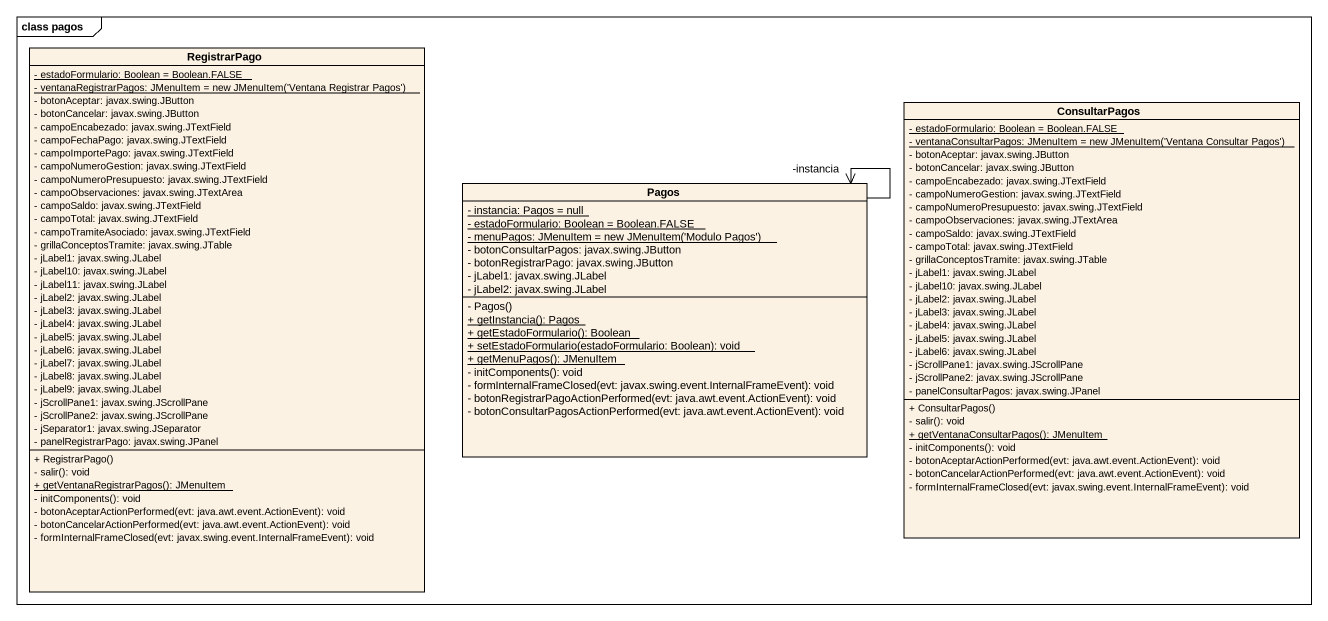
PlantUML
@startuml
mainframe class pagos
hide circle
hide empty members
skinparam classAttributeIconSize 0
class RegistrarPago {
  {static} - estadoFormulario: Boolean = Boolean.FALSE
  {static} {field} - ventanaRegistrarPagos: JMenuItem = new JMenuItem('Ventana Registrar Pagos')
  - botonAceptar: javax.swing.JButton
  - botonCancelar: javax.swing.JButton
  - campoEncabezado: javax.swing.JTextField
  - campoFechaPago: javax.swing.JTextField
  - campoImportePago: javax.swing.JTextField
  - campoNumeroGestion: javax.swing.JTextField
  - campoNumeroPresupuesto: javax.swing.JTextField
  - campoObservaciones: javax.swing.JTextArea
  - campoSaldo: javax.swing.JTextField
  - campoTotal: javax.swing.JTextField
  - campoTramiteAsociado: javax.swing.JTextField
  - grillaConceptosTramite: javax.swing.JTable
  - jLabel1: javax.swing.JLabel
  - jLabel10: javax.swing.JLabel
  - jLabel11: javax.swing.JLabel
  - jLabel2: javax.swing.JLabel
  - jLabel3: javax.swing.JLabel
  - jLabel4: javax.swing.JLabel
  - jLabel5: javax.swing.JLabel
  - jLabel6: javax.swing.JLabel
  - jLabel7: javax.swing.JLabel
  - jLabel8: javax.swing.JLabel
  - jLabel9: javax.swing.JLabel
  - jScrollPane1: javax.swing.JScrollPane
  - jScrollPane2: javax.swing.JScrollPane
  - jSeparator1: javax.swing.JSeparator
  - panelRegistrarPago: javax.swing.JPanel
  + RegistrarPago()
  - salir(): void
  {static} + getVentanaRegistrarPagos(): JMenuItem
  - initComponents(): void
  - botonAceptarActionPerformed(evt: java.awt.event.ActionEvent): void
  - botonCancelarActionPerformed(evt: java.awt.event.ActionEvent): void
  - formInternalFrameClosed(evt: javax.swing.event.InternalFrameEvent): void
}
class ConsultarPagos {
  {static} - estadoFormulario: Boolean = Boolean.FALSE
  {static} {field} - ventanaConsultarPagos: JMenuItem = new JMenuItem('Ventana Consultar Pagos')
  - botonAceptar: javax.swing.JButton
  - botonCancelar: javax.swing.JButton
  - campoEncabezado: javax.swing.JTextField
  - campoNumeroGestion: javax.swing.JTextField
  - campoNumeroPresupuesto: javax.swing.JTextField
  - campoObservaciones: javax.swing.JTextArea
  - campoSaldo: javax.swing.JTextField
  - campoTotal: javax.swing.JTextField
  - grillaConceptosTramite: javax.swing.JTable
  - jLabel1: javax.swing.JLabel
  - jLabel10: javax.swing.JLabel
  - jLabel2: javax.swing.JLabel
  - jLabel3: javax.swing.JLabel
  - jLabel4: javax.swing.JLabel
  - jLabel5: javax.swing.JLabel
  - jLabel6: javax.swing.JLabel
  - jScrollPane1: javax.swing.JScrollPane
  - jScrollPane2: javax.swing.JScrollPane
  - panelConsultarPagos: javax.swing.JPanel
  + ConsultarPagos()
  - salir(): void
  {static} + getVentanaConsultarPagos(): JMenuItem
  - initComponents(): void
  - botonAceptarActionPerformed(evt: java.awt.event.ActionEvent): void
  - botonCancelarActionPerformed(evt: java.awt.event.ActionEvent): void
  - formInternalFrameClosed(evt: javax.swing.event.InternalFrameEvent): void
}
class Pagos {
  {static} - instancia: Pagos = null
  {static} - estadoFormulario: Boolean = Boolean.FALSE
  {static} {field} - menuPagos: JMenuItem = new JMenuItem('Modulo Pagos')
  - botonConsultarPagos: javax.swing.JButton
  - botonRegistrarPago: javax.swing.JButton
  - jLabel1: javax.swing.JLabel
  - jLabel2: javax.swing.JLabel
  - Pagos()
  {static} + getInstancia(): Pagos
  {static} + getEstadoFormulario(): Boolean
  {static} + setEstadoFormulario(estadoFormulario: Boolean): void
  {static} + getMenuPagos(): JMenuItem
  - initComponents(): void
  - formInternalFrameClosed(evt: javax.swing.event.InternalFrameEvent): void
  - botonRegistrarPagoActionPerformed(evt: java.awt.event.ActionEvent): void
  - botonConsultarPagosActionPerformed(evt: java.awt.event.ActionEvent): void
}
Pagos --> "-instancia" Pagos
@enduml
